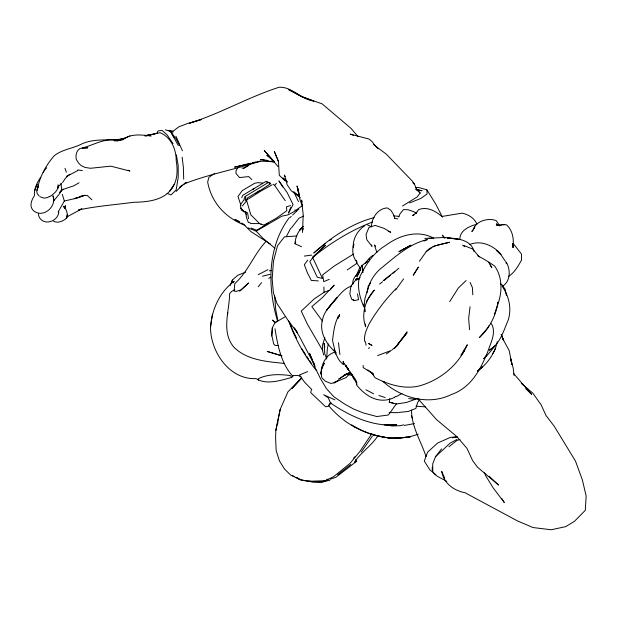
<?xml version="1.0" encoding="UTF-8"?>
<svg xmlns="http://www.w3.org/2000/svg" width="617" height="617" viewBox="0 0 617 617"><rect width="100%" height="100%" fill="white"/><g stroke="black" fill="none" stroke-linecap="round" stroke-linejoin="round"><path stroke-width="0.93" d="M459.842 239.234C459.773 230.827 468.442 226.67 475.406 224.619M232.239 282.571L232.285 280.11L237.753 275.282L245.659 272.136M326.609 359.109L327.311 348.991L328.283 344.001M301.381 378.229L287.962 391.795L280.234 409.264L275.838 430.427L275.598 437.893L276.161 450.557L279.455 460.976L284.545 469.043L290.676 475.09L299.021 479.162M302.531 232.493L303.194 214.747L301.597 200.101L302.029 201.836M494.387 314.508L497.572 305.022L497.664 302.392M488.795 325.861L488.101 327.527L479.471 337.484C488.834 328.938 494.765 317.693 497.456 305.361L497.749 302.237M271.75 336.01L272.344 327.72L275.02 322.66L277.588 320.832M352.785 283.126C352.446 277.249 358.222 273.979 360.822 269.351M272.344 327.72L271.788 335.286L273.693 343.947L274.881 345.327L278.398 345.605M234.815 289.697L231.753 291.324L229.624 293.63C229.416 311.469 221.002 331.807 233.858 347.186C247.001 360.259 266.822 361.624 284.314 363.421M40.745 177.241C36.966 182.617 33.896 188.91 34.444 195.643C31.668 199.862 29.084 205.739 32.971 210.173C42.326 219.243 57.319 206.749 52.977 195.79L53.841 200.24M366.606 302.669L366.791 300.811L374.334 290.083C365.387 299.515 360.968 314.362 365.642 326.779L365.557 324.041M470.046 306.726L468.665 318.449L469.552 329.679M277.665 423.725L277.912 421.943M426.069 456.603C421.049 441.271 411.346 426.409 411.554 410.081M293.276 375.691L291.733 377.427C280.735 380.373 266.39 385.301 256.094 378.591C229.539 379.941 210.551 351.883 210.52 327.419C211.716 309.749 219.59 291.934 234.159 281.352L233.133 282.702M210.52 327.419L212.425 314.161M301.574 246.738L295.011 243.761C295.296 237.267 298.142 230.766 303.194 226.57M418.071 398.289L406.464 402.477L396.561 403.95L389.25 402.253L389.782 398.621M245.767 197.016L245.219 200.579L247.51 199.036M58.422 185.956L57.743 188.239L58.422 185.956C57.774 190.915 53.478 194.247 49.522 196.761M64.816 207.767L63.25 206.232L65.178 208.5L65.34 205.654L65.14 208.685L64.392 207.096C66.806 210.289 68.541 214.94 66.181 218.603C62.587 221.21 57.898 223.585 53.571 221.248M302.939 229.956L303.217 228.275M337.923 318.395L338.332 315.981M371.411 226.508C371.766 217.662 377.951 208.515 387.221 207.906L390.715 210.135L392.936 213.497L394.787 217.948M311.246 390.098L310.737 392.613L325.637 406.765L328.128 406.318L331.074 402.747L329.062 404.891L330.511 403.009L328.329 397.896L323.686 394.749L334.931 399.885M275.838 430.427L280.234 409.264M367.161 292.566C368.565 283.427 373.462 274.966 380.357 268.858C394.764 257.266 408.816 243.892 427.365 239.543L424.018 241.054M369.012 260.119L369.352 258.569M58.816 211.878C58.044 222.251 42.126 226.47 38.655 215.649L38.447 213.305M353.788 244.903L353.202 247.224C352.916 238.555 357.59 230.28 364.871 225.668M497.572 305.022C502.277 292.581 502.732 277.357 494.711 266.158C489.366 262.21 483.651 258.893 477.82 255.854M242.412 205.939L246.661 200.733L247.386 198.003L259.634 190.591M477.674 371.095C487.206 363.845 494.903 353.61 497.302 341.718M227.372 314.739L227.874 312.942M353.919 244.27C351.636 250.255 352.677 257.436 357.104 262.171M67.423 214.392L66.181 218.603L67.862 216.035M368.326 287.098L364.855 298.867L364.2 305.754L364.971 311.708L364.855 308.778M324.851 337.53L322.375 345.62L322.544 349.878M232.285 280.11L230.234 285.455M241.787 197.633L242.628 195.404L265.634 181.645M441.579 448.906L435.494 456.703L432.718 463.899L432.787 470.509M290.715 207.489L288.486 213.066L293.06 204.613L287.175 192.604L278.899 180.866L282.725 186.997M352.669 284.383L353.356 282.648M355.824 276.462L359.742 267.77M398.744 217.014L400.094 213.652L403.449 209.618L408.053 209.726L413.945 211.785L416.035 213.266M295.011 243.761L295.72 242.026M338.409 317.693L339.659 314.67L338.139 318.033M34.683 190.645L37.367 184.313M66.451 217.13L81.853 208.862L78.536 209.973C96.776 206.063 115.202 204.759 133.758 202.268C147.023 202.037 163.158 200.641 171.549 188.895C177.665 180.866 177.812 170.408 176.215 160.86C176.215 149.383 171.287 137.329 160.073 132.701L146.838 135.455M156.78 133.496L157.991 130.935L162.086 130.418L167.03 134.784L173.007 143.584M286.489 236.28L290.73 228.159M60.96 183.403L61.708 189.851L59.656 193.699L53.332 201.265M43.205 172.637L44.023 171.11M492.798 353.487L495.358 348.836M359.233 272.614L357.027 276.493L360.035 270.454L361.516 265.634C366.475 263.251 368.334 257.705 373.123 255.33M404.752 335.849L407.066 331.83L396.345 346.338L406.911 332.864L394.61 348.366M237.761 167.724L236.103 170.577L235.956 173.323L239.473 177.549L248.782 176.609L251.767 179.562M474.789 227.149L473.424 229.393C476.054 220.662 488.456 217.732 496.168 220.57L499.801 225.861M76.77 197.741L74.279 198.674L85.038 195.234L76.909 198.173L64.345 200.98L58.137 211.955M462.372 352.777L467.293 344.764C458.786 364.539 441.325 379.193 420.91 385.494C405.438 389.959 388.926 384.861 375.067 377.743L371.388 372.421L367.794 369.953M395.512 290.067L403.626 278.899M449.7 301.644L458.308 288.031L466.09 280.542M174.102 184.491L169.937 190.908L171.958 188M62.525 182.632L65.109 178.699L68.387 175.259M371.951 433.527L359.75 451.69L349.908 463.46L333.627 476.656L324.912 480.975L312.973 481.422M474.751 227.125L471.812 231.468L473.108 230.388M289.088 217.94C267.215 247.155 267.315 287.638 277.658 321.303M419.699 399.43L417.609 402.477L415.904 408.423L408.176 411.485L398.705 412.434M361.238 452.099L372.367 436.119M486.774 355.053L483.813 358.562M419.406 261.261L426.262 251.597L431.499 248.034M367.948 286.674L370.724 282.841M396.692 403.379L388.401 414.986L376.833 416.537L363.197 412.889L353.495 408.986L344.857 404.189L333.866 396.762L326.501 388.725L320.701 379.077L315.38 368.21L309.58 353.441L312.588 360.189M378.036 435.695C371.496 445.636 361.23 452.284 354.459 462.064L356.657 461.292L355.546 459.742M307.798 260.035L304.335 264.678L307.366 272.737L311.292 280.442L318.303 280.905M291.44 227.951L298.906 218.256L303.495 216.127M416.213 189.041L420.2 193.028L417.146 196.939L402.523 205.985M358.516 279.524L360.104 277.48M59.564 192.566L61.708 189.851L62.949 189.28L59.772 192.597M460.992 355.238L464.532 350.734L461.2 354.821M285.208 200.664L274.688 185.416L276.393 183.257M258.168 286.805L261.569 282.663M365.357 263.397L366.606 261.947L368.804 261.546M266.058 241.394C254.019 254.173 247.995 271.781 234.815 283.604L234.059 291.085L235.972 291.394L241.1 289.928L248.62 282.979L239.573 291.255M303.063 226.377L299.646 230.226L301.111 229.054M44.432 170.338L46.738 167.778M176.13 191.447L182.362 185.123L179.84 187.159L186.72 182.362L184.429 183.45M396.037 288.633C385.648 299.33 376.463 311.184 369.028 324.126C366.529 329.578 363.575 335.486 364.786 341.648M301.806 377.859L291.98 388.417L301.489 378.236M329.177 290.391L322.259 297.702L311.847 306.595L322.406 321.064M330.434 289.065L334.206 285.077L330.326 289.774L324.025 292.304L314.014 299.075L301.235 311.115L307.443 324.241L322.899 350.872M435.494 456.703L450.132 443.145L456.973 439.427M289.836 217.693L291.216 216.366M292.597 215.04L298.813 209.07M353.649 458.03L354.96 456.773M312.449 257.574L325.313 245.497L312.449 257.574C330.535 242.882 350.803 230.365 372.552 221.981M394.564 397.302L395.674 396.268M58.476 186.388L61.469 183.642M483.736 358.624L487.26 355.253L495.397 345.512L489.35 350.217C500.225 343.839 503.557 330.727 508.277 319.907C511.886 308.207 508.878 295.952 502.037 286.057M477.612 370.956L482.548 366.606L477.558 370.863M502.423 286.373C510.691 281.167 510.66 269.945 506.356 262.156M343.191 364.277L344.031 363.544L343.152 361.346L343.191 364.277C335.941 359.071 334.46 348.497 332.517 340.275C333.573 332.44 334.314 324.21 338.031 317.084L338.787 316.614M390.522 275.259L384.005 280.565M392.613 273.501L398.891 268.233M325.313 243.723L313.737 253.016C331.213 237.298 351.235 223.662 374.187 217.562M379.578 284.113L382.532 281.745M302.5 205.561L293.468 211.97L287.938 214.878L281.907 216.166L256.194 231.159L248.119 227.904M448.937 446.808L456.781 440.546L460.004 439.412M391.949 349.901L397.703 345.35M383.242 280.581L394.787 271.495M426.1 251.682C432.054 244.887 441.325 244.517 449.431 242.265L434.491 245.998L432.995 247.016M337.615 474.774L350.849 464.431M356.657 461.292L335.91 477.249L330.08 479.278M122.444 139.936C130.395 133.303 141.64 134.791 151.142 136.087M386.304 354.011L391.232 350.471L377.643 355.569M275.02 322.66L285.023 316.876M347.201 269.922L356.742 263.42M255.885 193.383L258.168 191.841M214.515 173.531L208.947 177.241L207.651 181.992C211.407 202.731 225.614 217.924 244.964 225.298M258.932 191.332L270.701 183.665M402.037 393.376L396.338 396.631M248.443 198.982L260.767 191.123L272.12 184.791M66.759 176.269L70.014 174.256M353.626 254.019L334.36 265.95L322.637 274.889L323.732 281.661L329.301 279.339M243.337 168.464L251.057 163.744M324.912 480.975L328.028 479.077M268.457 223.146L256.641 230.257L251.212 228.028M368.411 348.412L369.652 347.664M329.756 240.337L331.398 239.357M79.069 182.763L73.747 185.856L61.708 189.851M49.105 196.638L47.447 197.587L44.062 198.134L40.036 196.761M268.14 182.586L244.957 196.599L243.931 199.862L240.352 204.875L241.37 210.135L244.725 211.623L246.623 214.631M414.053 214.77L412.449 215.68L416.822 212.487L415.534 213.59L418.688 209.618C427.55 206.147 436.119 211.415 442.62 217.091M268.719 278.344L270.871 277.133M77.819 170.554L66.752 176.354M248.103 165.904L243.854 168.14L241.933 168.071M258.199 274.665L267.909 269.691M359.048 278.66L354.968 280.874L350.926 285.987L349.831 293.823L351.675 299.291L354.204 300.649L358.539 299.654L357.513 293.931M349.708 372.552L344.371 375.275L350.302 372.228M119.968 140.483L129.932 135.925M508.755 276.2C514.617 272.537 518.234 266.02 521.535 260.081L521.434 253.996L513.097 243.345M394.502 397.41C379.671 404.613 366.205 396.916 356.711 385.116L356.348 383.034M499.785 225.683L502.277 224.65L506.488 224.812C512.696 230.403 514.231 239.427 512.781 247.34L512.403 243.723M307.605 371.611L299.338 375.043L304.559 382.154L311.816 389.566M355.353 279.532L357.12 278.807L355.724 279.532L357.413 278.136L358.593 279.077M351.736 286.041C343.769 288.278 339.281 295.713 333.743 301.289C329.208 306.888 323.794 312.48 322.483 319.853C318.966 332.586 326.725 344.641 336.003 352.7L333.859 349.916M409.572 202.962L421.018 198.335L427.072 194L426.879 189.797L418.712 187.537L415.858 187.522M124.989 137.992L120.4 139.303L123.253 138.91M452.477 437.916L454.104 437.276M183.912 184.013C208.87 174.017 235.493 169.544 260.837 160.867M79.269 196.815L81.76 195.882M418.257 434.129C387.06 445.713 349.199 430.728 328.768 405.716M189.35 123.246C220.223 113.659 248.366 97.1 279.139 87.236C292.605 86.719 300.795 99.453 313.876 101.065L300.564 96.044L288.663 89.588L303.04 97.309L321.981 103.764L351.196 128.513L358.099 136.773M322.637 481.908L326.771 480.442M325.082 481.152L321.01 482.587L311.57 482.093M469.799 244.517C480.936 239.789 493.716 245.674 501.073 254.451M190.206 122.976L201.404 119.536L187.414 123.547L178.876 126.801L173.207 131.097L168.287 130.488L173.138 132.023L165.356 129.855M290.545 205.569L286.519 206.795L286.789 210.752L276.146 218.333L264.045 225.035L260.721 224.218M503.133 224.812L504.729 224.387L496.261 225.421M262.526 276.231L269.984 274.341M250.479 163.25L234.576 167.13L261.438 161.168L273.416 161.747M252.345 162.795L256.094 161.878M403.834 424.82L400.094 425.699L391.88 425.985L386.581 424.781M147.656 135.431L154.983 133.974L144.98 135.563M300.764 479.81L306.819 481.144L325.19 481.237L329.802 480.334M404.428 425.437L414.516 423.571M304.274 256.086L311.863 255.076M125.182 138.439C110.967 141.324 95.905 137.761 82.339 143.684C73.292 148.52 62.032 149.299 54.057 155.9C45.311 166.204 39.596 177.025 37.113 190.244L38.347 185.972L36.696 191.147L37.275 193.746L39.203 196.067M454.984 437.183L456.734 436.998M269.259 270.786L271.735 270.547M296.8 235.941L284.422 236.874L277.503 245.774L273.47 261.261L272.166 279.069L273.385 292.651L276.917 303.371L288.162 320.539L297.386 332.694L294.972 328.761M441.795 216.474L462.118 213.15C468.426 214.562 474.265 217.901 476.887 224.125M406.711 437.16C387.653 440.523 367.894 434.769 351.613 424.889M408.554 437.013L410.39 436.867L390.916 438.564L372.691 434.615M457.212 436.821L450.495 437.36L437.684 442.998L427.527 452.246L424.295 461.092L429.872 469.876L435.849 474.666M114.153 140.653L121.271 140.105M261.4 224.11L259.626 223.609L250.294 223.555M82.585 195.574L87.19 195.404L91.925 199.831M424.858 238.424L444.872 237.46L458.539 239.273L447.34 237.969C457.151 238.332 471.049 239.758 473.949 251.196M384.129 424.966L396.646 424.82C372.745 427.018 349.793 416.105 330.511 403.009M389.196 412.58L398.042 412.657M144.918 136.025L146.699 136.041M114.292 140.815L118.125 140.846C105.468 137.121 94.031 145.088 82.323 147.941L87.822 147.802L80.195 148.35C76.385 150.509 75.421 155.353 76.246 159.363L78.837 163.374L81.259 165.657L85.061 167.446L90.498 168.279L110.759 166.158L129.902 171.048L128.213 170.176M425.298 406.858L415.981 406.21M250.001 222.644L248.404 222.575L246.499 217.554L245.566 211.993M429.031 238.262L431.823 238.501M262.726 183.064L258.053 182.632L254.644 183.272L242.257 190.614L237.992 196.499L240.931 205.322M393.631 215.85L398.891 216.374M348.574 374.812L351.914 375.205M408.678 398.582L413.251 399.122L417.092 398.628L419.491 400.001M394.309 218.433L397.772 218.881M267.901 160.489L260.536 159.471L274.465 162.163M310.744 481.314L300.402 479.887L297.263 477.89M77.781 169.937L82.377 170.631M323.362 480.928L325.19 481.237M415.858 189.55L422.074 190.769L416.668 189.558L420.2 193.028M389.25 402.253L393.106 403.086M281.884 355.824L267.238 351.459L281.838 355.801M266.505 181.907L269.999 182.948L266.189 181.56M378.946 395.505L385.17 397.533M301.027 376.594L297.803 375.429L292.327 375.691C280.936 362.966 277.619 345.119 274.997 328.761M388.27 231.352L390.777 232.27L383.99 228.344L375.229 225.406L368.974 227.434L366.043 234.491L366.807 239.751L372.036 246.376L371.365 244.91M464.015 245.574L472.745 249.044L479.293 256.934M268.218 182.578L270.177 183.342M433.736 238.208C417.925 229.555 399.438 235.193 385.81 245.358L385.748 245.396C373.146 252.831 365.117 265.387 359.102 278.336C357.305 288 359.919 297.756 363.706 306.626L363.552 304.104M353.58 135.431L350.186 134.074L369.174 139.11L372.745 142.257L374.504 145.627M384.368 381.954L382.825 381.337C400.826 397.803 428.26 405.785 451.104 394.649C471.172 387.638 480.203 370.077 487.808 351.621C490.5 343.137 495.775 334.352 492.312 325.267L490.708 323.215M167.145 193.391L170.994 194.957L176.161 189.905L178.197 177.619L178.19 165.356L176.346 154.805M367.555 224.95L371.519 226.801M270.578 244.239L251.158 231.791L243.268 223.971L241.602 223.053M292.335 475.553L294.024 476.401M295.705 477.257L299.924 479.386M365.92 389.759L373.64 393.793M239.018 221.542L234.923 219.367L239.928 222.128M287.553 182.007L284.568 180.395L279.3 175.282L278.437 161.43L274.388 151.62L278.514 161.6M446.723 481.36C441.248 477.643 431.098 475.63 432.27 467.138M500.464 283.974L501.983 284.861L505.215 289.404L506.38 295.396M274.01 161.168L271.704 159.818L274.017 161.253M275.028 248.335L262.541 237.931L256.194 231.159M270.539 157.929L266.806 155.237L273.67 161.029L264.253 150.479L278.066 166.598M498.374 225.321L496.377 223.871L498.536 225.56M358.307 278.93L358.778 279.27M462.526 245.103L464.717 246.715M298.643 196.206L291.216 190.761L286.959 184.514L286.45 181.012L284.283 175.027L285.309 176.547M285.64 180.056L282.871 177.951L286.89 181.421M353.749 426.231L355.253 427.38M273.231 184.244L274.688 185.416M297.448 194.964L293.977 192.103L300.332 197.88M294.887 209.911L296.361 211.122M521.319 383.465L532.726 393.044L541.124 404.791L545.976 415.465L554.274 426.301L575.468 461.046L582.317 479.733L586.15 496.037L585.294 510.336L574.458 521.311L565.72 526.625L551.22 529.764L533.042 527.55L517.586 520.979L465.102 492.775C453.757 490.561 443.662 483.312 441.687 471.334L444.641 478.129M496.685 250.679L500.827 254.574L505.331 261.222M378.074 148.666L375.414 146.075L386.149 154.011L412.164 180.935L414.4 184.105L417.053 190.021L415.889 188.802M413.043 182.779L414.4 184.105L413.159 182.856M525.669 388.548L531.7 394.471L513.444 373.339M259.626 223.609L250.864 214.886L246.661 200.733M275.298 322.784L272.583 320.076L275.182 322.676M373.971 144.231L378.275 148.705M353.14 299.523L354.204 300.649M417.94 398.605L436.435 419.521L456.827 436.566L466.992 448.374L472.599 460.56L477.489 467.185L498.582 485.062L489.096 476.262M444.872 238.054L442.35 235.154L444.248 238.108M373.709 375.182L371.388 372.421L373.185 373.871L363.236 367.601L363.128 365.426M244.039 211.924L240.854 208.029L243.26 211.114L247.602 212.842L248.535 218.603M316.59 370.717C304.459 355.932 295.204 338.88 288.648 320.933M357.019 384.214L352.7 376.355L350.217 373.277L346.037 374.241L338.741 379.154L346.037 374.241L350.109 373.115L346.168 377.519L333.936 382.648L337.831 380.758L334.622 382.887L330.596 383.373L325.282 381.136L321.873 377.874C319.344 368.349 324.611 354.605 334.938 352.222L335.648 354.158M173.878 137.468L170.809 131.899L175.698 138.239L179.616 145.373M375.529 246.268L374.504 244.934L376.871 252.6M291.733 377.427L290.368 375.591C279.732 374.11 268.202 373.917 258.338 378.676L258.346 380.334M344.031 363.544L355.423 379.316L356.842 382.486M360.097 267.863L356.865 263.12L356.248 260.351M301.551 348.428L305.616 354.613M306.634 356.163L308.662 359.256M309.68 360.806L311.207 363.128M501.845 498.605L504.29 502.547L493.176 487.893L485.872 476.062L484.476 472.823M426.879 189.797L435.718 204.05L442.227 216.698M347.325 367.601L348.752 369.953M294.155 327.696L299.592 336.789L315.094 366.151M490.129 264.778L491.849 267.724L488.749 262.356M170.809 131.899L178.328 145.612M302.43 205.446C298.99 199.607 298.867 192.543 297.124 186.11L298.852 192.45M501.32 334.684L503.349 339.844L509.202 350.626L511.925 364.608L510.722 358.762L513.228 368.303L514.061 375.452M345.89 365.249L348.705 370.37L345.443 365.117L348.065 369.398L347.525 367.763M64.345 200.98L62.286 194.255M292.543 330.002L296.638 338.378M293.769 191.794L298.474 201.636M175.961 136.311L182.424 150.779M470.092 282.447L472.391 287.568L472.815 294.787M313.336 361.878L314.462 364.408M352.7 376.355L351.798 374.195L353.788 378.985M326.192 357.467L324.75 353.857L324.11 343.368L324.82 347.086M501.289 334.63L503.626 340.592L503.349 339.844M501.251 334.453L503.626 340.592M411.3 415.488L412.318 418.11M289.89 322.946L292.211 329.116M64.986 168.302L66.374 172.243M505.832 261.963L506.403 263.767M322.699 351.42L323.748 355.03M297.124 186.11L299.26 195.504L297.795 189.033M363.143 270.709L362.133 265.433L362.943 272.706M512.534 243.622L513.29 247.332L512.619 243.723M277.874 320.647L275.745 309.703L274.588 295.512M365.495 341.795L366.066 345.281M338.471 342.751L339.898 354.52M182.131 157.158L183.349 167.107L183.704 179.146M57.998 184.722L58.168 186.249M323.886 286.998L324.025 292.304M321.133 372.028L320.956 374.141L321.819 368.056L324.365 363.128L321.218 369.274L321.819 368.056L321.133 372.028M418.326 267.176L413.282 275.143L418.326 267.176M312.742 257.644L309.834 261.608L317.308 277.257L322.46 278.421L312.742 257.644M331.506 304.119L326.694 310.12L337.26 297.386L331.506 304.119M253.965 188.478L252.461 189.627L253.965 188.478M403.927 248.882L398.844 251.775L410.914 245.173L403.927 248.882M370.786 344.648L368.357 343.361L371.997 345.528L370.786 344.648"/></g></svg>
